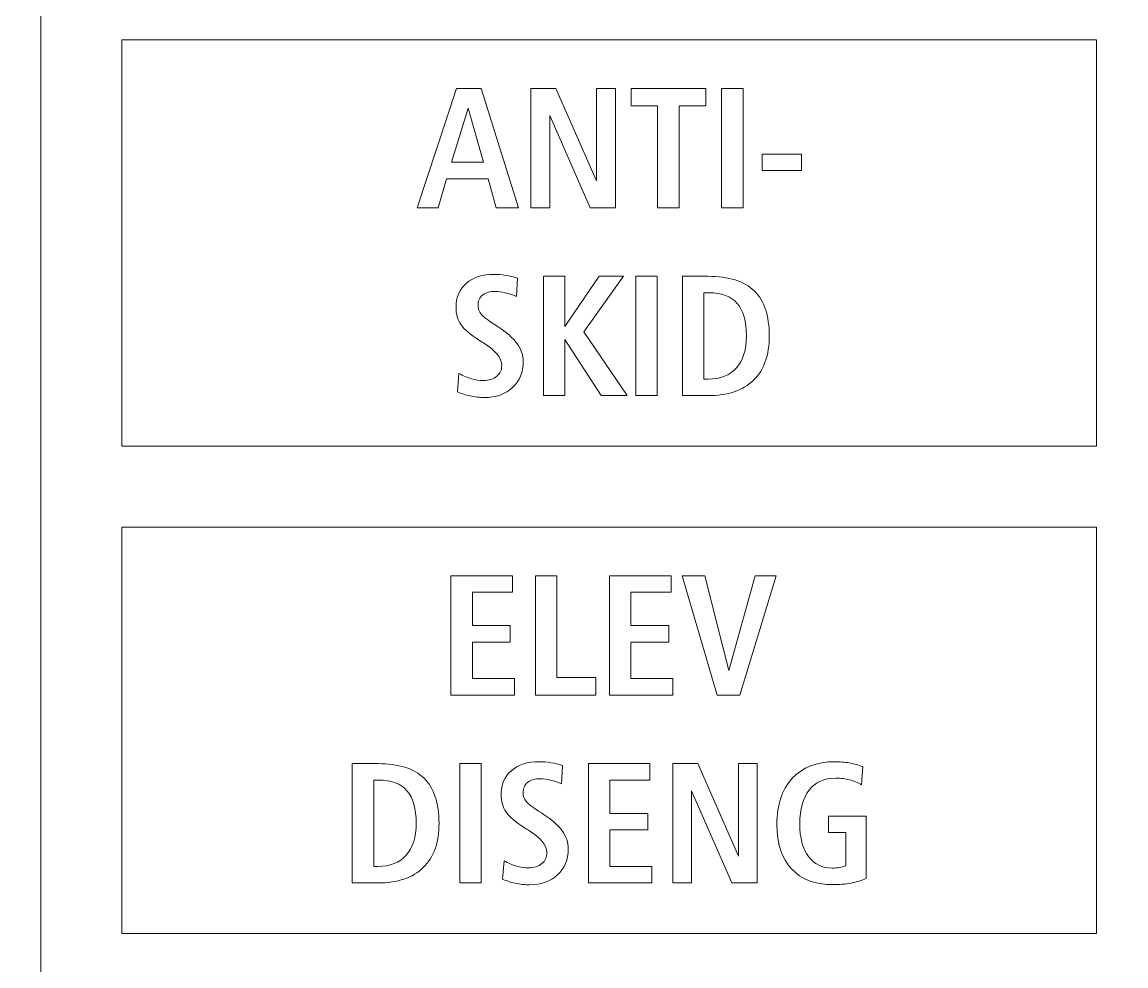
# Model space of a CAD drawing. Header units: millimetres. Extents: x -170 to 781, y -239 to -77.
# Drawn here: x 500.21 to 527.39, y -122.96 to -99.71 of the extents above; entities that cross this region are included whole.
import ezdxf

# ---------------------------------------------------------------- set-up
doc = ezdxf.new("R2010")
doc.units = ezdxf.units.MM
doc.header["$MEASUREMENT"] = 0
for name, color, linetype in [('Cut', 7, 'Continuous'), ('Engrave', 7, 'Continuous'), ('Mask', 7, 'Continuous')]:
    doc.layers.add(name, color=color, linetype=linetype)

msp = doc.modelspace()

# ---------------------------------------------------------------- linework, layer by layer
at = {"layer": 'Cut', "color": 250, "lineweight": 9}
msp.add_open_spline([(625.8935, -133.0419), (625.8935, -133.0419), (625.8935, -185.2646), (625.8935, -185.2646), (625.8935, -185.2646), (625.8935, -185.2654), (625.8935, -185.2661), (625.8935, -185.2669), (625.8935, -185.2669), (625.8935, -185.2669), (625.8935, -189.7544), (625.8935, -189.7544), (625.8935, -189.7544), (625.8935, -189.7544), (625.8935, -204.7521), (625.8935, -204.7521), (625.8935, -204.7521), (625.8935, -204.7529), (625.8935, -204.7536), (625.8935, -204.7544), (625.8935, -204.7544), (625.8935, -204.7544), (625.8935, -211.5419), (625.8935, -211.5419), (625.8935, -211.5419), (625.8935, -211.5419), (625.8935, -218.3294), (625.8935, -218.3294), (625.8935, -218.3294), (625.8933, -218.7274), (625.7349, -219.1091), (625.4532, -219.3904), (625.4532, -219.3904), (625.1716, -219.6717), (624.7916, -219.8296), (624.3935, -219.8294), (624.3935, -219.8294), (624.3935, -219.8294), (621.931, -219.8294), (621.931, -219.8294), (621.931, -219.8294), (619.7874, -219.8294), (617.8067, -220.973), (616.7349, -222.8294), (616.7349, -222.8294), (615.6631, -224.6858), (615.6631, -226.973), (616.7349, -228.8294), (616.7349, -228.8294), (617.8067, -230.6858), (619.7874, -231.8294), (621.931, -231.8294), (621.931, -231.8294), (621.931, -231.8294), (624.3935, -231.8294), (624.3935, -231.8294), (624.3935, -231.8294), (624.7916, -231.8296), (625.1733, -231.988), (625.4546, -232.2697), (625.4546, -232.2697), (625.7359, -232.5513), (625.8938, -232.9313), (625.8935, -233.3294), (625.8935, -233.3294), (625.8935, -233.3294), (625.8935, -237.8169), (625.8935, -237.8169), (625.8935, -237.8169), (625.8933, -238.2149), (625.7349, -238.5966), (625.4532, -238.8779), (625.4532, -238.8779), (625.1716, -239.1592), (624.7916, -239.3171), (624.3935, -239.3169), (624.3935, -239.3169), (624.3935, -239.3169), (482.9435, -239.3169), (482.9435, -239.3169), (482.9435, -239.3169), (482.5455, -239.3166), (482.1638, -239.1582), (481.8825, -238.8766), (481.8825, -238.8766), (481.6012, -238.5949), (481.4433, -238.2149), (481.4435, -237.8169), (481.4435, -237.8169), (481.4435, -237.8169), (481.4435, -233.3294), (481.4435, -233.3294), (481.4435, -233.3294), (481.4438, -232.9313), (481.6022, -232.5496), (481.8838, -232.2683), (481.8838, -232.2683), (482.1655, -231.987), (482.5455, -231.8291), (482.9435, -231.8294), (482.9435, -231.8294), (482.9435, -231.8294), (485.406, -231.8294), (485.406, -231.8294), (485.406, -231.8294), (487.5496, -231.8294), (489.5304, -230.6858), (490.6022, -228.8294), (490.6022, -228.8294), (491.674, -226.973), (491.674, -224.6858), (490.6022, -222.8294), (490.6022, -222.8294), (489.5304, -220.973), (487.5496, -219.8294), (485.406, -219.8294), (485.406, -219.8294), (485.406, -219.8294), (482.9435, -219.8294), (482.9435, -219.8294), (482.9435, -219.8294), (482.5455, -219.8291), (482.1638, -219.6707), (481.8825, -219.3891), (481.8825, -219.3891), (481.6012, -219.1074), (481.4433, -218.7274), (481.4435, -218.3294), (481.4435, -218.3294), (481.4435, -218.3294), (481.4435, -211.5419), (481.4435, -211.5419), (481.4435, -211.5419), (481.4435, -211.5419), (481.4435, -204.7544), (481.4435, -204.7544), (481.4435, -204.7544), (481.4435, -204.7544), (481.4435, -189.7559), (481.4435, -189.7559), (481.4435, -189.7559), (481.4435, -189.7554), (481.4435, -189.7549), (481.4435, -189.7544), (481.4435, -189.7544), (481.4435, -189.7544), (481.4435, -185.2669), (481.4435, -185.2669), (481.4435, -185.2669), (481.4435, -185.2669), (481.4435, -133.0434), (481.4435, -133.0434), (481.4435, -133.0434), (481.4435, -133.0429), (481.4435, -133.0424), (481.4435, -133.0419), (481.4435, -133.0419), (481.4435, -133.0419), (481.4435, -128.5544), (481.4435, -128.5544), (481.4435, -128.5544), (481.4435, -128.5544), (481.4435, -113.5559), (481.4435, -113.5559), (481.4435, -113.5559), (481.4435, -113.5554), (481.4435, -113.5549), (481.4435, -113.5544), (481.4435, -113.5544), (481.4435, -113.5544), (481.4435, -106.7669), (481.4435, -106.7669), (481.4435, -106.7669), (481.4435, -106.7669), (481.4435, -99.9794), (481.4435, -99.9794), (481.4435, -99.9794), (481.4438, -99.5813), (481.6022, -99.1996), (481.8838, -98.9183), (481.8838, -98.9183), (482.1655, -98.637), (482.5455, -98.4791), (482.9435, -98.4794), (482.9435, -98.4794), (482.9435, -98.4794), (485.406, -98.4794), (485.406, -98.4794), (485.406, -98.4794), (487.5496, -98.4794), (489.5304, -97.3358), (490.6022, -95.4794), (490.6022, -95.4794), (491.674, -93.623), (491.674, -91.3358), (490.6022, -89.4794), (490.6022, -89.4794), (489.5304, -87.623), (487.5496, -86.4794), (485.406, -86.4794), (485.406, -86.4794), (485.406, -86.4794), (482.9435, -86.4794), (482.9435, -86.4794), (482.9435, -86.4794), (482.5455, -86.4791), (482.1638, -86.3207), (481.8825, -86.0391), (481.8825, -86.0391), (481.6012, -85.7574), (481.4433, -85.3774), (481.4435, -84.9794), (481.4435, -84.9794), (481.4435, -84.9794), (481.4435, -80.4919), (481.4435, -80.4919), (481.4435, -80.4919), (481.4438, -80.0938), (481.6022, -79.7121), (481.8838, -79.4308), (481.8838, -79.4308), (482.1655, -79.1495), (482.5455, -78.9916), (482.9435, -78.9919), (482.9435, -78.9919), (482.9435, -78.9919), (624.3935, -78.9919), (624.3935, -78.9919), (624.3935, -78.9919), (624.7916, -78.9921), (625.1733, -79.1505), (625.4546, -79.4322), (625.4546, -79.4322), (625.7359, -79.7138), (625.8938, -80.0938), (625.8935, -80.4919), (625.8935, -80.4919), (625.8935, -80.4919), (625.8935, -84.9794), (625.8935, -84.9794), (625.8935, -84.9794), (625.8933, -85.3774), (625.7349, -85.7591), (625.4532, -86.0404), (625.4532, -86.0404), (625.1716, -86.3217), (624.7916, -86.4796), (624.3935, -86.4794), (624.3935, -86.4794), (624.3935, -86.4794), (621.931, -86.4794), (621.931, -86.4794), (621.931, -86.4794), (619.7874, -86.4794), (617.8067, -87.623), (616.7349, -89.4794), (616.7349, -89.4794), (615.6631, -91.3358), (615.6631, -93.623), (616.7349, -95.4794), (616.7349, -95.4794), (617.8067, -97.3358), (619.7874, -98.4794), (621.931, -98.4794), (621.931, -98.4794), (621.931, -98.4794), (624.3935, -98.4794), (624.3935, -98.4794), (624.3935, -98.4794), (624.7916, -98.4796), (625.1733, -98.638), (625.4546, -98.9197), (625.4546, -98.9197), (625.7359, -99.2013), (625.8938, -99.5813), (625.8935, -99.9794), (625.8935, -99.9794), (625.8935, -99.9794), (625.8935, -106.7669), (625.8935, -106.7669), (625.8935, -106.7669), (625.8935, -106.7669), (625.8935, -113.5544), (625.8935, -113.5544), (625.8935, -113.5544), (625.8935, -113.5544), (625.8935, -128.5521), (625.8935, -128.5521), (625.8935, -128.5521), (625.8935, -128.5529), (625.8935, -128.5536), (625.8935, -128.5544), (625.8935, -128.5544), (625.8935, -128.5544), (625.8935, -133.0419), (625.8935, -133.0419)], degree=3, knots=[0, 0, 0, 0, 0.0133333, 0.0133333, 0.0133333, 0.0133333, 0.0266667, 0.0266667, 0.0266667, 0.0266667, 0.04, 0.04, 0.04, 0.04, 0.0533333, 0.0533333, 0.0533333, 0.0533333, 0.0666667, 0.0666667, 0.0666667, 0.0666667, 0.08, 0.08, 0.08, 0.08, 0.0933333, 0.0933333, 0.0933333, 0.0933333, 0.1066667, 0.1066667, 0.1066667, 0.1066667, 0.12, 0.12, 0.12, 0.12, 0.1333333, 0.1333333, 0.1333333, 0.1333333, 0.1466667, 0.1466667, 0.1466667, 0.1466667, 0.16, 0.16, 0.16, 0.16, 0.1733333, 0.1733333, 0.1733333, 0.1733333, 0.1866667, 0.1866667, 0.1866667, 0.1866667, 0.2, 0.2, 0.2, 0.2, 0.2133333, 0.2133333, 0.2133333, 0.2133333, 0.2266667, 0.2266667, 0.2266667, 0.2266667, 0.24, 0.24, 0.24, 0.24, 0.2533333, 0.2533333, 0.2533333, 0.2533333, 0.2666667, 0.2666667, 0.2666667, 0.2666667, 0.28, 0.28, 0.28, 0.28, 0.2933333, 0.2933333, 0.2933333, 0.2933333, 0.3066667, 0.3066667, 0.3066667, 0.3066667, 0.32, 0.32, 0.32, 0.32, 0.3333333, 0.3333333, 0.3333333, 0.3333333, 0.3466667, 0.3466667, 0.3466667, 0.3466667, 0.36, 0.36, 0.36, 0.36, 0.3733333, 0.3733333, 0.3733333, 0.3733333, 0.3866667, 0.3866667, 0.3866667, 0.3866667, 0.4, 0.4, 0.4, 0.4, 0.4133333, 0.4133333, 0.4133333, 0.4133333, 0.4266667, 0.4266667, 0.4266667, 0.4266667, 0.44, 0.44, 0.44, 0.44, 0.4533333, 0.4533333, 0.4533333, 0.4533333, 0.4666667, 0.4666667, 0.4666667, 0.4666667, 0.48, 0.48, 0.48, 0.48, 0.4933333, 0.4933333, 0.4933333, 0.4933333, 0.5066667, 0.5066667, 0.5066667, 0.5066667, 0.52, 0.52, 0.52, 0.52, 0.5333333, 0.5333333, 0.5333333, 0.5333333, 0.5466667, 0.5466667, 0.5466667, 0.5466667, 0.56, 0.56, 0.56, 0.56, 0.5733333, 0.5733333, 0.5733333, 0.5733333, 0.5866667, 0.5866667, 0.5866667, 0.5866667, 0.6, 0.6, 0.6, 0.6, 0.6133333, 0.6133333, 0.6133333, 0.6133333, 0.6266667, 0.6266667, 0.6266667, 0.6266667, 0.64, 0.64, 0.64, 0.64, 0.6533333, 0.6533333, 0.6533333, 0.6533333, 0.6666667, 0.6666667, 0.6666667, 0.6666667, 0.68, 0.68, 0.68, 0.68, 0.6933333, 0.6933333, 0.6933333, 0.6933333, 0.7066667, 0.7066667, 0.7066667, 0.7066667, 0.72, 0.72, 0.72, 0.72, 0.7333333, 0.7333333, 0.7333333, 0.7333333, 0.7466667, 0.7466667, 0.7466667, 0.7466667, 0.76, 0.76, 0.76, 0.76, 0.7733333, 0.7733333, 0.7733333, 0.7733333, 0.7866667, 0.7866667, 0.7866667, 0.7866667, 0.8, 0.8, 0.8, 0.8, 0.8133333, 0.8133333, 0.8133333, 0.8133333, 0.8266667, 0.8266667, 0.8266667, 0.8266667, 0.84, 0.84, 0.84, 0.84, 0.8533333, 0.8533333, 0.8533333, 0.8533333, 0.8666667, 0.8666667, 0.8666667, 0.8666667, 0.88, 0.88, 0.88, 0.88, 0.8933333, 0.8933333, 0.8933333, 0.8933333, 0.9066667, 0.9066667, 0.9066667, 0.9066667, 0.92, 0.92, 0.92, 0.92, 0.9333333, 0.9333333, 0.9333333, 0.9333333, 0.9466667, 0.9466667, 0.9466667, 0.9466667, 0.96, 0.96, 0.96, 0.96, 0.9733333, 0.9733333, 0.9733333, 0.9733333, 1, 1, 1, 1], dxfattribs=at)
at = {"layer": 'Engrave', "color": 2, "lineweight": 9}
msp.add_lwpolyline([(500.6685, -232.1544), (606.6685, -232.1544), (606.6685, -86.1544), (500.6685, -86.1544), (500.6685, -232.1544)], close=True, dxfattribs=at)
at = {"layer": 'Engrave', "color": 240, "lineweight": 9}
for points, knots in [([(510.9029, -101.3498), (510.9029, -101.3498), (511.5125, -101.3498), (511.5125, -101.3498), (511.5125, -101.3498), (511.5125, -101.3498), (512.4346, -104.2877), (512.4346, -104.2877), (512.4346, -104.2877), (512.4346, -104.2877), (511.8808, -104.2877), (511.8808, -104.2877), (511.8808, -104.2877), (511.8808, -104.2877), (511.686, -103.5765), (511.686, -103.5765), (511.686, -103.5765), (511.686, -103.5765), (510.6609, -103.5765), (510.6609, -103.5765), (510.6609, -103.5765), (510.6609, -103.5765), (510.4584, -104.2877), (510.4584, -104.2877), (510.4584, -104.2877), (510.4584, -104.2877), (509.937, -104.2877), (509.937, -104.2877), (509.937, -104.2877), (509.937, -104.2877), (510.9029, -101.3498), (510.9029, -101.3498)], [0, 0, 0, 0, 0.1111111, 0.1111111, 0.1111111, 0.1111111, 0.2222222, 0.2222222, 0.2222222, 0.2222222, 0.3333333, 0.3333333, 0.3333333, 0.3333333, 0.4444444, 0.4444444, 0.4444444, 0.4444444, 0.5555556, 0.5555556, 0.5555556, 0.5555556, 0.6666667, 0.6666667, 0.6666667, 0.6666667, 0.7777778, 0.7777778, 0.7777778, 0.7777778, 1, 1, 1, 1]), ([(512.7394, -101.3498), (512.7394, -101.3498), (513.3539, -101.3498), (513.3539, -101.3498), (513.3539, -101.3498), (513.3539, -101.3498), (514.3565, -103.628), (514.3565, -103.628), (514.3565, -103.628), (514.3565, -103.628), (514.3565, -101.3498), (514.3565, -101.3498), (514.3565, -101.3498), (514.3565, -101.3498), (514.8179, -101.3498), (514.8179, -101.3498), (514.8179, -101.3498), (514.8179, -101.3498), (514.8179, -104.2877), (514.8179, -104.2877), (514.8179, -104.2877), (514.8179, -104.2877), (514.1949, -104.2877), (514.1949, -104.2877), (514.1949, -104.2877), (514.1949, -104.2877), (513.2008, -102.0172), (513.2008, -102.0172), (513.2008, -102.0172), (513.2008, -102.0172), (513.2008, -104.2877), (513.2008, -104.2877), (513.2008, -104.2877), (513.2008, -104.2877), (512.7394, -104.2877), (512.7394, -104.2877), (512.7394, -104.2877), (512.7394, -104.2877), (512.7394, -101.3498), (512.7394, -101.3498)], [0, 0, 0, 0, 0.0909091, 0.0909091, 0.0909091, 0.0909091, 0.1818182, 0.1818182, 0.1818182, 0.1818182, 0.2727273, 0.2727273, 0.2727273, 0.2727273, 0.3636364, 0.3636364, 0.3636364, 0.3636364, 0.4545455, 0.4545455, 0.4545455, 0.4545455, 0.5454545, 0.5454545, 0.5454545, 0.5454545, 0.6363636, 0.6363636, 0.6363636, 0.6363636, 0.7272727, 0.7272727, 0.7272727, 0.7272727, 0.8181818, 0.8181818, 0.8181818, 0.8181818, 1, 1, 1, 1]), ([(515.2039, -101.3498), (515.2039, -101.3498), (517.0454, -101.3498), (517.0454, -101.3498), (517.0454, -101.3498), (517.0454, -101.3498), (517.0454, -101.7731), (517.0454, -101.7731), (517.0454, -101.7731), (517.0454, -101.7731), (516.3892, -101.7731), (516.3892, -101.7731), (516.3892, -101.7731), (516.3892, -101.7731), (516.3892, -104.2877), (516.3892, -104.2877), (516.3892, -104.2877), (516.3892, -104.2877), (515.8558, -104.2877), (515.8558, -104.2877), (515.8558, -104.2877), (515.8558, -104.2877), (515.8558, -101.7731), (515.8558, -101.7731), (515.8558, -101.7731), (515.8558, -101.7731), (515.2039, -101.7731), (515.2039, -101.7731), (515.2039, -101.7731), (515.2039, -101.7731), (515.2039, -101.3498), (515.2039, -101.3498)], [0, 0, 0, 0, 0.1111111, 0.1111111, 0.1111111, 0.1111111, 0.2222222, 0.2222222, 0.2222222, 0.2222222, 0.3333333, 0.3333333, 0.3333333, 0.3333333, 0.4444444, 0.4444444, 0.4444444, 0.4444444, 0.5555556, 0.5555556, 0.5555556, 0.5555556, 0.6666667, 0.6666667, 0.6666667, 0.6666667, 0.7777778, 0.7777778, 0.7777778, 0.7777778, 1, 1, 1, 1]), ([(517.4356, -101.3498), (517.4356, -101.3498), (517.9647, -101.3498), (517.9647, -101.3498), (517.9647, -101.3498), (517.9647, -101.3498), (517.9647, -104.2877), (517.9647, -104.2877), (517.9647, -104.2877), (517.9647, -104.2877), (517.4356, -104.2877), (517.4356, -104.2877), (517.4356, -104.2877), (517.4356, -104.2877), (517.4356, -101.3498), (517.4356, -101.3498)], [0, 0, 0, 0, 0.2, 0.2, 0.2, 0.2, 0.4, 0.4, 0.4, 0.4, 0.6, 0.6, 0.6, 0.6, 1, 1, 1, 1]), ([(511.1943, -101.8317), (511.1943, -101.8317), (510.7872, -103.1616), (510.7872, -103.1616), (510.7872, -103.1616), (510.7872, -103.1616), (511.5703, -103.1616), (511.5703, -103.1616), (511.5703, -103.1616), (511.5703, -103.1616), (511.1943, -101.8317), (511.1943, -101.8317)], [0, 0, 0, 0, 0.25, 0.25, 0.25, 0.25, 0.5, 0.5, 0.5, 0.5, 1, 1, 1, 1]), ([(518.4347, -102.9669), (518.4347, -102.9669), (519.3999, -102.9669), (519.3999, -102.9669), (519.3999, -102.9669), (519.3999, -102.9669), (519.3999, -103.3733), (519.3999, -103.3733), (519.3999, -103.3733), (519.3999, -103.3733), (518.4347, -103.3733), (518.4347, -103.3733), (518.4347, -103.3733), (518.4347, -103.3733), (518.4347, -102.9669), (518.4347, -102.9669)], [0, 0, 0, 0, 0.2, 0.2, 0.2, 0.2, 0.4, 0.4, 0.4, 0.4, 0.6, 0.6, 0.6, 0.6, 1, 1, 1, 1]), ([(512.405, -106.0211), (512.405, -106.0211), (512.3803, -106.4691), (512.3803, -106.4691), (512.3803, -106.4691), (512.2837, -106.4289), (512.1926, -106.3985), (512.1073, -106.3781), (512.1073, -106.3781), (512.0219, -106.3576), (511.9422, -106.347), (511.8681, -106.347), (511.8681, -106.347), (511.7291, -106.347), (511.6219, -106.3767), (511.5478, -106.4359), (511.5478, -106.4359), (511.4737, -106.4952), (511.4363, -106.5799), (511.4363, -106.6899), (511.4363, -106.6899), (511.4363, -106.7711), (511.4638, -106.8451), (511.5181, -106.9115), (511.5181, -106.9115), (511.5725, -106.9771), (511.6952, -107.0702), (511.8864, -107.1902), (511.8864, -107.1902), (511.8864, -107.1902), (511.9295, -107.217), (511.9295, -107.217), (511.9295, -107.217), (512.3429, -107.4801), (512.5497, -107.7652), (512.5497, -108.0728), (512.5497, -108.0728), (512.5497, -108.3367), (512.4615, -108.5512), (512.2851, -108.7141), (512.2851, -108.7141), (512.1087, -108.8771), (511.878, -108.959), (511.5929, -108.959), (511.5929, -108.959), (511.4758, -108.959), (511.3594, -108.9463), (511.2444, -108.9216), (511.2444, -108.9216), (511.1294, -108.8969), (511.0243, -108.8623), (510.9276, -108.8186), (510.9276, -108.8186), (510.9276, -108.8186), (510.9671, -108.3663), (510.9671, -108.3663), (510.9671, -108.3663), (511.0701, -108.4242), (511.1717, -108.4672), (511.2719, -108.4961), (511.2719, -108.4961), (511.3714, -108.5251), (511.4702, -108.5399), (511.5682, -108.5399), (511.5682, -108.5399), (511.7072, -108.5399), (511.8173, -108.506), (511.8984, -108.4376), (511.8984, -108.4376), (511.9796, -108.3691), (512.0205, -108.2781), (512.0205, -108.1638), (512.0205, -108.1638), (512.0205, -107.9846), (511.8702, -107.8019), (511.5703, -107.6163), (511.5703, -107.6163), (511.5266, -107.5888), (511.4934, -107.5676), (511.4716, -107.5542), (511.4716, -107.5542), (511.2493, -107.4138), (511.0976, -107.284), (511.0165, -107.1648), (511.0165, -107.1648), (510.9354, -107.0455), (510.8944, -106.9037), (510.8944, -106.74), (510.8944, -106.74), (510.8944, -106.4917), (510.9784, -106.2948), (511.1463, -106.1481), (511.1463, -106.1481), (511.3142, -106.0013), (511.5428, -105.9279), (511.8307, -105.9279), (511.8307, -105.9279), (511.9252, -105.9279), (512.0219, -105.9357), (512.1186, -105.9519), (512.1186, -105.9519), (512.2159, -105.9674), (512.3112, -105.9907), (512.405, -106.0211)], [0, 0, 0, 0, 0.037037, 0.037037, 0.037037, 0.037037, 0.0740741, 0.0740741, 0.0740741, 0.0740741, 0.1111111, 0.1111111, 0.1111111, 0.1111111, 0.1481481, 0.1481481, 0.1481481, 0.1481481, 0.1851852, 0.1851852, 0.1851852, 0.1851852, 0.2222222, 0.2222222, 0.2222222, 0.2222222, 0.2592593, 0.2592593, 0.2592593, 0.2592593, 0.2962963, 0.2962963, 0.2962963, 0.2962963, 0.3333333, 0.3333333, 0.3333333, 0.3333333, 0.3703704, 0.3703704, 0.3703704, 0.3703704, 0.4074074, 0.4074074, 0.4074074, 0.4074074, 0.4444444, 0.4444444, 0.4444444, 0.4444444, 0.4814815, 0.4814815, 0.4814815, 0.4814815, 0.5185185, 0.5185185, 0.5185185, 0.5185185, 0.5555556, 0.5555556, 0.5555556, 0.5555556, 0.5925926, 0.5925926, 0.5925926, 0.5925926, 0.6296296, 0.6296296, 0.6296296, 0.6296296, 0.6666667, 0.6666667, 0.6666667, 0.6666667, 0.7037037, 0.7037037, 0.7037037, 0.7037037, 0.7407407, 0.7407407, 0.7407407, 0.7407407, 0.7777778, 0.7777778, 0.7777778, 0.7777778, 0.8148148, 0.8148148, 0.8148148, 0.8148148, 0.8518519, 0.8518519, 0.8518519, 0.8518519, 0.8888889, 0.8888889, 0.8888889, 0.8888889, 0.9259259, 0.9259259, 0.9259259, 0.9259259, 1, 1, 1, 1]), ([(513.045, -105.9745), (513.045, -105.9745), (513.5741, -105.9745), (513.5741, -105.9745), (513.5741, -105.9745), (513.5741, -105.9745), (513.5741, -107.2106), (513.5741, -107.2106), (513.5741, -107.2106), (513.5741, -107.2106), (514.4201, -105.9745), (514.4201, -105.9745), (514.4201, -105.9745), (514.4201, -105.9745), (515.0177, -105.9745), (515.0177, -105.9745), (515.0177, -105.9745), (515.0177, -105.9745), (514.0398, -107.3454), (514.0398, -107.3454), (514.0398, -107.3454), (514.0398, -107.3454), (515.1066, -108.9124), (515.1066, -108.9124), (515.1066, -108.9124), (515.1066, -108.9124), (514.4716, -108.9124), (514.4716, -108.9124), (514.4716, -108.9124), (514.4716, -108.9124), (513.5741, -107.5274), (513.5741, -107.5274), (513.5741, -107.5274), (513.5741, -107.5274), (513.5741, -108.9124), (513.5741, -108.9124), (513.5741, -108.9124), (513.5741, -108.9124), (513.045, -108.9124), (513.045, -108.9124), (513.045, -108.9124), (513.045, -108.9124), (513.045, -105.9745), (513.045, -105.9745)], [0, 0, 0, 0, 0.0833333, 0.0833333, 0.0833333, 0.0833333, 0.1666667, 0.1666667, 0.1666667, 0.1666667, 0.25, 0.25, 0.25, 0.25, 0.3333333, 0.3333333, 0.3333333, 0.3333333, 0.4166667, 0.4166667, 0.4166667, 0.4166667, 0.5, 0.5, 0.5, 0.5, 0.5833333, 0.5833333, 0.5833333, 0.5833333, 0.6666667, 0.6666667, 0.6666667, 0.6666667, 0.75, 0.75, 0.75, 0.75, 0.8333333, 0.8333333, 0.8333333, 0.8333333, 1, 1, 1, 1]), ([(515.319, -105.9745), (515.319, -105.9745), (515.8481, -105.9745), (515.8481, -105.9745), (515.8481, -105.9745), (515.8481, -105.9745), (515.8481, -108.9124), (515.8481, -108.9124), (515.8481, -108.9124), (515.8481, -108.9124), (515.319, -108.9124), (515.319, -108.9124), (515.319, -108.9124), (515.319, -108.9124), (515.319, -105.9745), (515.319, -105.9745)], [0, 0, 0, 0, 0.2, 0.2, 0.2, 0.2, 0.4, 0.4, 0.4, 0.4, 0.6, 0.6, 0.6, 0.6, 1, 1, 1, 1]), ([(516.4705, -105.9745), (516.4705, -105.9745), (517.097, -105.9745), (517.097, -105.9745), (517.097, -105.9745), (517.6113, -105.9745), (517.9916, -106.0944), (518.2379, -106.3343), (518.2379, -106.3343), (518.4848, -106.5742), (518.6083, -106.9432), (518.6083, -107.442), (518.6083, -107.442), (518.6083, -107.919), (518.4785, -108.2838), (518.2195, -108.5349), (518.2195, -108.5349), (517.9606, -108.7868), (517.5859, -108.9124), (517.097, -108.9124), (517.097, -108.9124), (517.097, -108.9124), (516.4705, -108.9124), (516.4705, -108.9124), (516.4705, -108.9124), (516.4705, -108.9124), (516.4705, -105.9745), (516.4705, -105.9745)], [0, 0, 0, 0, 0.125, 0.125, 0.125, 0.125, 0.25, 0.25, 0.25, 0.25, 0.375, 0.375, 0.375, 0.375, 0.5, 0.5, 0.5, 0.5, 0.625, 0.625, 0.625, 0.625, 0.75, 0.75, 0.75, 0.75, 1, 1, 1, 1]), ([(516.9996, -106.3809), (516.9996, -106.3809), (516.9996, -108.506), (516.9996, -108.506), (516.9996, -108.506), (516.9996, -108.506), (517.1012, -108.506), (517.1012, -108.506), (517.1012, -108.506), (517.4032, -108.506), (517.636, -108.4143), (517.7997, -108.2301), (517.7997, -108.2301), (517.9634, -108.046), (518.0453, -107.7835), (518.0453, -107.4434), (518.0453, -107.4434), (518.0453, -107.0836), (517.9698, -106.8169), (517.8188, -106.6426), (517.8188, -106.6426), (517.6671, -106.4684), (517.435, -106.3809), (517.1217, -106.3809), (517.1217, -106.3809), (517.1217, -106.3809), (516.9996, -106.3809), (516.9996, -106.3809)], [0, 0, 0, 0, 0.125, 0.125, 0.125, 0.125, 0.25, 0.25, 0.25, 0.25, 0.375, 0.375, 0.375, 0.375, 0.5, 0.5, 0.5, 0.5, 0.625, 0.625, 0.625, 0.625, 0.75, 0.75, 0.75, 0.75, 1, 1, 1, 1]), ([(510.7685, -113.3498), (510.7685, -113.3498), (512.284, -113.3498), (512.284, -113.3498), (512.284, -113.3498), (512.284, -113.3498), (512.284, -113.7562), (512.284, -113.7562), (512.284, -113.7562), (512.284, -113.7562), (511.2976, -113.7562), (511.2976, -113.7562), (511.2976, -113.7562), (511.2976, -113.7562), (511.2976, -114.5774), (511.2976, -114.5774), (511.2976, -114.5774), (511.2976, -114.5774), (512.229, -114.5774), (512.229, -114.5774), (512.229, -114.5774), (512.229, -114.5774), (512.229, -114.9838), (512.229, -114.9838), (512.229, -114.9838), (512.229, -114.9838), (511.2976, -114.9838), (511.2976, -114.9838), (511.2976, -114.9838), (511.2976, -114.9838), (511.2976, -115.8813), (511.2976, -115.8813), (511.2976, -115.8813), (511.2976, -115.8813), (512.3306, -115.8813), (512.3306, -115.8813), (512.3306, -115.8813), (512.3306, -115.8813), (512.3306, -116.2877), (512.3306, -116.2877), (512.3306, -116.2877), (512.3306, -116.2877), (510.7685, -116.2877), (510.7685, -116.2877), (510.7685, -116.2877), (510.7685, -116.2877), (510.7685, -113.3498), (510.7685, -113.3498)], [0, 0, 0, 0, 0.0769231, 0.0769231, 0.0769231, 0.0769231, 0.1538462, 0.1538462, 0.1538462, 0.1538462, 0.2307692, 0.2307692, 0.2307692, 0.2307692, 0.3076923, 0.3076923, 0.3076923, 0.3076923, 0.3846154, 0.3846154, 0.3846154, 0.3846154, 0.4615385, 0.4615385, 0.4615385, 0.4615385, 0.5384615, 0.5384615, 0.5384615, 0.5384615, 0.6153846, 0.6153846, 0.6153846, 0.6153846, 0.6923077, 0.6923077, 0.6923077, 0.6923077, 0.7692308, 0.7692308, 0.7692308, 0.7692308, 0.8461538, 0.8461538, 0.8461538, 0.8461538, 1, 1, 1, 1]), ([(512.8478, -113.3498), (512.8478, -113.3498), (513.3769, -113.3498), (513.3769, -113.3498), (513.3769, -113.3498), (513.3769, -113.3498), (513.3769, -115.8559), (513.3769, -115.8559), (513.3769, -115.8559), (513.3769, -115.8559), (514.3379, -115.8559), (514.3379, -115.8559), (514.3379, -115.8559), (514.3379, -115.8559), (514.3379, -116.2877), (514.3379, -116.2877), (514.3379, -116.2877), (514.3379, -116.2877), (512.8478, -116.2877), (512.8478, -116.2877), (512.8478, -116.2877), (512.8478, -116.2877), (512.8478, -113.3498), (512.8478, -113.3498)], [0, 0, 0, 0, 0.1428571, 0.1428571, 0.1428571, 0.1428571, 0.2857143, 0.2857143, 0.2857143, 0.2857143, 0.4285714, 0.4285714, 0.4285714, 0.4285714, 0.5714286, 0.5714286, 0.5714286, 0.5714286, 0.7142857, 0.7142857, 0.7142857, 0.7142857, 1, 1, 1, 1]), ([(514.6731, -113.3498), (514.6731, -113.3498), (516.1886, -113.3498), (516.1886, -113.3498), (516.1886, -113.3498), (516.1886, -113.3498), (516.1886, -113.7562), (516.1886, -113.7562), (516.1886, -113.7562), (516.1886, -113.7562), (515.2022, -113.7562), (515.2022, -113.7562), (515.2022, -113.7562), (515.2022, -113.7562), (515.2022, -114.5774), (515.2022, -114.5774), (515.2022, -114.5774), (515.2022, -114.5774), (516.1336, -114.5774), (516.1336, -114.5774), (516.1336, -114.5774), (516.1336, -114.5774), (516.1336, -114.9838), (516.1336, -114.9838), (516.1336, -114.9838), (516.1336, -114.9838), (515.2022, -114.9838), (515.2022, -114.9838), (515.2022, -114.9838), (515.2022, -114.9838), (515.2022, -115.8813), (515.2022, -115.8813), (515.2022, -115.8813), (515.2022, -115.8813), (516.2352, -115.8813), (516.2352, -115.8813), (516.2352, -115.8813), (516.2352, -115.8813), (516.2352, -116.2877), (516.2352, -116.2877), (516.2352, -116.2877), (516.2352, -116.2877), (514.6731, -116.2877), (514.6731, -116.2877), (514.6731, -116.2877), (514.6731, -116.2877), (514.6731, -113.3498), (514.6731, -113.3498)], [0, 0, 0, 0, 0.0769231, 0.0769231, 0.0769231, 0.0769231, 0.1538462, 0.1538462, 0.1538462, 0.1538462, 0.2307692, 0.2307692, 0.2307692, 0.2307692, 0.3076923, 0.3076923, 0.3076923, 0.3076923, 0.3846154, 0.3846154, 0.3846154, 0.3846154, 0.4615385, 0.4615385, 0.4615385, 0.4615385, 0.5384615, 0.5384615, 0.5384615, 0.5384615, 0.6153846, 0.6153846, 0.6153846, 0.6153846, 0.6923077, 0.6923077, 0.6923077, 0.6923077, 0.7692308, 0.7692308, 0.7692308, 0.7692308, 0.8461538, 0.8461538, 0.8461538, 0.8461538, 1, 1, 1, 1]), ([(516.4603, -113.3498), (516.4603, -113.3498), (517.024, -113.3498), (517.024, -113.3498), (517.024, -113.3498), (517.024, -113.3498), (517.6153, -115.6781), (517.6153, -115.6781), (517.6153, -115.6781), (517.6153, -115.6781), (518.2594, -113.3498), (518.2594, -113.3498), (518.2594, -113.3498), (518.2594, -113.3498), (518.7801, -113.3498), (518.7801, -113.3498), (518.7801, -113.3498), (518.7801, -113.3498), (517.8855, -116.2877), (517.8855, -116.2877), (517.8855, -116.2877), (517.8855, -116.2877), (517.3239, -116.2877), (517.3239, -116.2877), (517.3239, -116.2877), (517.3239, -116.2877), (516.4603, -113.3498), (516.4603, -113.3498)], [0, 0, 0, 0, 0.125, 0.125, 0.125, 0.125, 0.25, 0.25, 0.25, 0.25, 0.375, 0.375, 0.375, 0.375, 0.5, 0.5, 0.5, 0.5, 0.625, 0.625, 0.625, 0.625, 0.75, 0.75, 0.75, 0.75, 1, 1, 1, 1]), ([(513.5155, -118.0211), (513.5155, -118.0211), (513.4908, -118.4691), (513.4908, -118.4691), (513.4908, -118.4691), (513.3942, -118.4289), (513.3031, -118.3985), (513.2178, -118.3781), (513.2178, -118.3781), (513.1324, -118.3576), (513.0527, -118.347), (512.9786, -118.347), (512.9786, -118.347), (512.8396, -118.347), (512.7324, -118.3767), (512.6583, -118.4359), (512.6583, -118.4359), (512.5842, -118.4952), (512.5468, -118.5799), (512.5468, -118.6899), (512.5468, -118.6899), (512.5468, -118.7711), (512.5743, -118.8451), (512.6286, -118.9115), (512.6286, -118.9115), (512.683, -118.9771), (512.8057, -119.0702), (512.9969, -119.1902), (512.9969, -119.1902), (512.9969, -119.1902), (513.04, -119.217), (513.04, -119.217), (513.04, -119.217), (513.4534, -119.4801), (513.6602, -119.7652), (513.6602, -120.0728), (513.6602, -120.0728), (513.6602, -120.3367), (513.572, -120.5512), (513.3956, -120.7141), (513.3956, -120.7141), (513.2192, -120.8771), (512.9885, -120.959), (512.7034, -120.959), (512.7034, -120.959), (512.5863, -120.959), (512.4699, -120.9463), (512.3549, -120.9216), (512.3549, -120.9216), (512.2399, -120.8969), (512.1348, -120.8623), (512.0381, -120.8186), (512.0381, -120.8186), (512.0381, -120.8186), (512.0776, -120.3663), (512.0776, -120.3663), (512.0776, -120.3663), (512.1806, -120.4242), (512.2822, -120.4672), (512.3824, -120.4961), (512.3824, -120.4961), (512.4819, -120.5251), (512.5807, -120.5399), (512.6787, -120.5399), (512.6787, -120.5399), (512.8177, -120.5399), (512.9278, -120.506), (513.0089, -120.4376), (513.0089, -120.4376), (513.0901, -120.3691), (513.131, -120.2781), (513.131, -120.1638), (513.131, -120.1638), (513.131, -119.9846), (512.9807, -119.8019), (512.6808, -119.6163), (512.6808, -119.6163), (512.6371, -119.5888), (512.6039, -119.5676), (512.5821, -119.5542), (512.5821, -119.5542), (512.3598, -119.4138), (512.2081, -119.284), (512.127, -119.1648), (512.127, -119.1648), (512.0459, -119.0455), (512.0049, -118.9037), (512.0049, -118.74), (512.0049, -118.74), (512.0049, -118.4917), (512.0889, -118.2948), (512.2568, -118.1481), (512.2568, -118.1481), (512.4247, -118.0013), (512.6533, -117.9279), (512.9412, -117.9279), (512.9412, -117.9279), (513.0357, -117.9279), (513.1324, -117.9357), (513.2291, -117.9519), (513.2291, -117.9519), (513.3264, -117.9674), (513.4217, -117.9907), (513.5155, -118.0211)], [0, 0, 0, 0, 0.037037, 0.037037, 0.037037, 0.037037, 0.0740741, 0.0740741, 0.0740741, 0.0740741, 0.1111111, 0.1111111, 0.1111111, 0.1111111, 0.1481481, 0.1481481, 0.1481481, 0.1481481, 0.1851852, 0.1851852, 0.1851852, 0.1851852, 0.2222222, 0.2222222, 0.2222222, 0.2222222, 0.2592593, 0.2592593, 0.2592593, 0.2592593, 0.2962963, 0.2962963, 0.2962963, 0.2962963, 0.3333333, 0.3333333, 0.3333333, 0.3333333, 0.3703704, 0.3703704, 0.3703704, 0.3703704, 0.4074074, 0.4074074, 0.4074074, 0.4074074, 0.4444444, 0.4444444, 0.4444444, 0.4444444, 0.4814815, 0.4814815, 0.4814815, 0.4814815, 0.5185185, 0.5185185, 0.5185185, 0.5185185, 0.5555556, 0.5555556, 0.5555556, 0.5555556, 0.5925926, 0.5925926, 0.5925926, 0.5925926, 0.6296296, 0.6296296, 0.6296296, 0.6296296, 0.6666667, 0.6666667, 0.6666667, 0.6666667, 0.7037037, 0.7037037, 0.7037037, 0.7037037, 0.7407407, 0.7407407, 0.7407407, 0.7407407, 0.7777778, 0.7777778, 0.7777778, 0.7777778, 0.8148148, 0.8148148, 0.8148148, 0.8148148, 0.8518519, 0.8518519, 0.8518519, 0.8518519, 0.8888889, 0.8888889, 0.8888889, 0.8888889, 0.9259259, 0.9259259, 0.9259259, 0.9259259, 1, 1, 1, 1]), ([(520.9091, -118.0479), (520.9091, -118.0479), (520.8802, -118.4959), (520.8802, -118.4959), (520.8802, -118.4959), (520.7842, -118.4394), (520.6847, -118.3978), (520.5817, -118.3724), (520.5817, -118.3724), (520.4794, -118.347), (520.3665, -118.3343), (520.2437, -118.3343), (520.2437, -118.3343), (519.9629, -118.3343), (519.7456, -118.4317), (519.5911, -118.6271), (519.5911, -118.6271), (519.4366, -118.8219), (519.3597, -119.0977), (519.3597, -119.4547), (519.3597, -119.4547), (519.3597, -119.799), (519.431, -120.0679), (519.5728, -120.2598), (519.5728, -120.2598), (519.7146, -120.4524), (519.9114, -120.5483), (520.1633, -120.5483), (520.1633, -120.5483), (520.231, -120.5483), (520.291, -120.5434), (520.3432, -120.5342), (520.3432, -120.5342), (520.3954, -120.5243), (520.4462, -120.5088), (520.4942, -120.4884), (520.4942, -120.4884), (520.4942, -120.4884), (520.4942, -119.672), (520.4942, -119.672), (520.4942, -119.672), (520.4942, -119.672), (520.0667, -119.672), (520.0667, -119.672), (520.0667, -119.672), (520.0667, -119.672), (520.0667, -119.2656), (520.0667, -119.2656), (520.0667, -119.2656), (520.0667, -119.2656), (520.998, -119.2656), (520.998, -119.2656), (520.998, -119.2656), (520.998, -119.2656), (520.998, -120.7995), (520.998, -120.7995), (520.998, -120.7995), (520.8851, -120.8503), (520.7595, -120.8891), (520.6219, -120.9152), (520.6219, -120.9152), (520.4843, -120.9413), (520.3348, -120.9547), (520.1732, -120.9547), (520.1732, -120.9547), (519.735, -120.9547), (519.3964, -120.8256), (519.1565, -120.5681), (519.1565, -120.5681), (518.9166, -120.3106), (518.7967, -119.9444), (518.7967, -119.4703), (518.7967, -119.4703), (518.7967, -118.9862), (518.923, -118.6088), (519.1748, -118.3364), (519.1748, -118.3364), (519.4274, -118.0641), (519.7767, -117.9279), (520.2233, -117.9279), (520.2233, -117.9279), (520.3439, -117.9279), (520.4618, -117.9378), (520.5761, -117.9576), (520.5761, -117.9576), (520.6911, -117.978), (520.8018, -118.0077), (520.9091, -118.0479)], [0, 0, 0, 0, 0.0434783, 0.0434783, 0.0434783, 0.0434783, 0.0869565, 0.0869565, 0.0869565, 0.0869565, 0.1304348, 0.1304348, 0.1304348, 0.1304348, 0.173913, 0.173913, 0.173913, 0.173913, 0.2173913, 0.2173913, 0.2173913, 0.2173913, 0.2608696, 0.2608696, 0.2608696, 0.2608696, 0.3043478, 0.3043478, 0.3043478, 0.3043478, 0.3478261, 0.3478261, 0.3478261, 0.3478261, 0.3913043, 0.3913043, 0.3913043, 0.3913043, 0.4347826, 0.4347826, 0.4347826, 0.4347826, 0.4782609, 0.4782609, 0.4782609, 0.4782609, 0.5217391, 0.5217391, 0.5217391, 0.5217391, 0.5652174, 0.5652174, 0.5652174, 0.5652174, 0.6086957, 0.6086957, 0.6086957, 0.6086957, 0.6521739, 0.6521739, 0.6521739, 0.6521739, 0.6956522, 0.6956522, 0.6956522, 0.6956522, 0.7391304, 0.7391304, 0.7391304, 0.7391304, 0.7826087, 0.7826087, 0.7826087, 0.7826087, 0.826087, 0.826087, 0.826087, 0.826087, 0.8695652, 0.8695652, 0.8695652, 0.8695652, 0.9130435, 0.9130435, 0.9130435, 0.9130435, 1, 1, 1, 1]), ([(508.3389, -117.9745), (508.3389, -117.9745), (508.9654, -117.9745), (508.9654, -117.9745), (508.9654, -117.9745), (509.4797, -117.9745), (509.86, -118.0944), (510.1063, -118.3343), (510.1063, -118.3343), (510.3532, -118.5742), (510.4767, -118.9432), (510.4767, -119.442), (510.4767, -119.442), (510.4767, -119.919), (510.3469, -120.2838), (510.0879, -120.5349), (510.0879, -120.5349), (509.829, -120.7868), (509.4543, -120.9124), (508.9654, -120.9124), (508.9654, -120.9124), (508.9654, -120.9124), (508.3389, -120.9124), (508.3389, -120.9124), (508.3389, -120.9124), (508.3389, -120.9124), (508.3389, -117.9745), (508.3389, -117.9745)], [0, 0, 0, 0, 0.125, 0.125, 0.125, 0.125, 0.25, 0.25, 0.25, 0.25, 0.375, 0.375, 0.375, 0.375, 0.5, 0.5, 0.5, 0.5, 0.625, 0.625, 0.625, 0.625, 0.75, 0.75, 0.75, 0.75, 1, 1, 1, 1]), ([(510.9847, -117.9745), (510.9847, -117.9745), (511.5138, -117.9745), (511.5138, -117.9745), (511.5138, -117.9745), (511.5138, -117.9745), (511.5138, -120.9124), (511.5138, -120.9124), (511.5138, -120.9124), (511.5138, -120.9124), (510.9847, -120.9124), (510.9847, -120.9124), (510.9847, -120.9124), (510.9847, -120.9124), (510.9847, -117.9745), (510.9847, -117.9745)], [0, 0, 0, 0, 0.2, 0.2, 0.2, 0.2, 0.4, 0.4, 0.4, 0.4, 0.6, 0.6, 0.6, 0.6, 1, 1, 1, 1]), ([(514.1555, -117.9745), (514.1555, -117.9745), (515.671, -117.9745), (515.671, -117.9745), (515.671, -117.9745), (515.671, -117.9745), (515.671, -118.3809), (515.671, -118.3809), (515.671, -118.3809), (515.671, -118.3809), (514.6846, -118.3809), (514.6846, -118.3809), (514.6846, -118.3809), (514.6846, -118.3809), (514.6846, -119.2021), (514.6846, -119.2021), (514.6846, -119.2021), (514.6846, -119.2021), (515.616, -119.2021), (515.616, -119.2021), (515.616, -119.2021), (515.616, -119.2021), (515.616, -119.6085), (515.616, -119.6085), (515.616, -119.6085), (515.616, -119.6085), (514.6846, -119.6085), (514.6846, -119.6085), (514.6846, -119.6085), (514.6846, -119.6085), (514.6846, -120.506), (514.6846, -120.506), (514.6846, -120.506), (514.6846, -120.506), (515.7176, -120.506), (515.7176, -120.506), (515.7176, -120.506), (515.7176, -120.506), (515.7176, -120.9124), (515.7176, -120.9124), (515.7176, -120.9124), (515.7176, -120.9124), (514.1555, -120.9124), (514.1555, -120.9124), (514.1555, -120.9124), (514.1555, -120.9124), (514.1555, -117.9745), (514.1555, -117.9745)], [0, 0, 0, 0, 0.0769231, 0.0769231, 0.0769231, 0.0769231, 0.1538462, 0.1538462, 0.1538462, 0.1538462, 0.2307692, 0.2307692, 0.2307692, 0.2307692, 0.3076923, 0.3076923, 0.3076923, 0.3076923, 0.3846154, 0.3846154, 0.3846154, 0.3846154, 0.4615385, 0.4615385, 0.4615385, 0.4615385, 0.5384615, 0.5384615, 0.5384615, 0.5384615, 0.6153846, 0.6153846, 0.6153846, 0.6153846, 0.6923077, 0.6923077, 0.6923077, 0.6923077, 0.7692308, 0.7692308, 0.7692308, 0.7692308, 0.8461538, 0.8461538, 0.8461538, 0.8461538, 1, 1, 1, 1]), ([(516.2348, -117.9745), (516.2348, -117.9745), (516.8493, -117.9745), (516.8493, -117.9745), (516.8493, -117.9745), (516.8493, -117.9745), (517.8519, -120.2527), (517.8519, -120.2527), (517.8519, -120.2527), (517.8519, -120.2527), (517.8519, -117.9745), (517.8519, -117.9745), (517.8519, -117.9745), (517.8519, -117.9745), (518.3133, -117.9745), (518.3133, -117.9745), (518.3133, -117.9745), (518.3133, -117.9745), (518.3133, -120.9124), (518.3133, -120.9124), (518.3133, -120.9124), (518.3133, -120.9124), (517.6903, -120.9124), (517.6903, -120.9124), (517.6903, -120.9124), (517.6903, -120.9124), (516.6962, -118.6419), (516.6962, -118.6419), (516.6962, -118.6419), (516.6962, -118.6419), (516.6962, -120.9124), (516.6962, -120.9124), (516.6962, -120.9124), (516.6962, -120.9124), (516.2348, -120.9124), (516.2348, -120.9124), (516.2348, -120.9124), (516.2348, -120.9124), (516.2348, -117.9745), (516.2348, -117.9745)], [0, 0, 0, 0, 0.0909091, 0.0909091, 0.0909091, 0.0909091, 0.1818182, 0.1818182, 0.1818182, 0.1818182, 0.2727273, 0.2727273, 0.2727273, 0.2727273, 0.3636364, 0.3636364, 0.3636364, 0.3636364, 0.4545455, 0.4545455, 0.4545455, 0.4545455, 0.5454545, 0.5454545, 0.5454545, 0.5454545, 0.6363636, 0.6363636, 0.6363636, 0.6363636, 0.7272727, 0.7272727, 0.7272727, 0.7272727, 0.8181818, 0.8181818, 0.8181818, 0.8181818, 1, 1, 1, 1]), ([(508.868, -118.3809), (508.868, -118.3809), (508.868, -120.506), (508.868, -120.506), (508.868, -120.506), (508.868, -120.506), (508.9696, -120.506), (508.9696, -120.506), (508.9696, -120.506), (509.2716, -120.506), (509.5044, -120.4143), (509.6681, -120.2301), (509.6681, -120.2301), (509.8318, -120.046), (509.9137, -119.7835), (509.9137, -119.4434), (509.9137, -119.4434), (509.9137, -119.0836), (509.8382, -118.8169), (509.6872, -118.6426), (509.6872, -118.6426), (509.5355, -118.4684), (509.3034, -118.3809), (508.9901, -118.3809), (508.9901, -118.3809), (508.9901, -118.3809), (508.868, -118.3809), (508.868, -118.3809)], [0, 0, 0, 0, 0.125, 0.125, 0.125, 0.125, 0.25, 0.25, 0.25, 0.25, 0.375, 0.375, 0.375, 0.375, 0.5, 0.5, 0.5, 0.5, 0.625, 0.625, 0.625, 0.625, 0.75, 0.75, 0.75, 0.75, 1, 1, 1, 1])]:
    msp.add_open_spline(points, degree=3, knots=knots, dxfattribs=at)
at = {"layer": 'Mask', "color": 2, "lineweight": 9}
for points in [[(502.6685, -100.1544), (502.6685, -100.1544), (526.6684, -100.1544), (526.6684, -100.1544), (526.6684, -100.1544), (526.6684, -100.1544), (526.6684, -110.1544), (526.6684, -110.1544), (526.6684, -110.1544), (526.6684, -110.1544), (502.6685, -110.1544), (502.6685, -110.1544), (502.6685, -110.1544), (502.6685, -110.1544), (502.6685, -100.1544), (502.6685, -100.1544)], [(502.6685, -112.1544), (502.6685, -112.1544), (526.6684, -112.1544), (526.6684, -112.1544), (526.6684, -112.1544), (526.6684, -112.1544), (526.6684, -122.1544), (526.6684, -122.1544), (526.6684, -122.1544), (526.6684, -122.1544), (502.6685, -122.1544), (502.6685, -122.1544), (502.6685, -122.1544), (502.6685, -122.1544), (502.6685, -112.1544), (502.6685, -112.1544)]]:
    msp.add_open_spline(points, degree=3, knots=[0, 0, 0, 0, 0.2, 0.2, 0.2, 0.2, 0.4, 0.4, 0.4, 0.4, 0.6, 0.6, 0.6, 0.6, 1, 1, 1, 1], dxfattribs=at)

doc.saveas('drawing.dxf')
